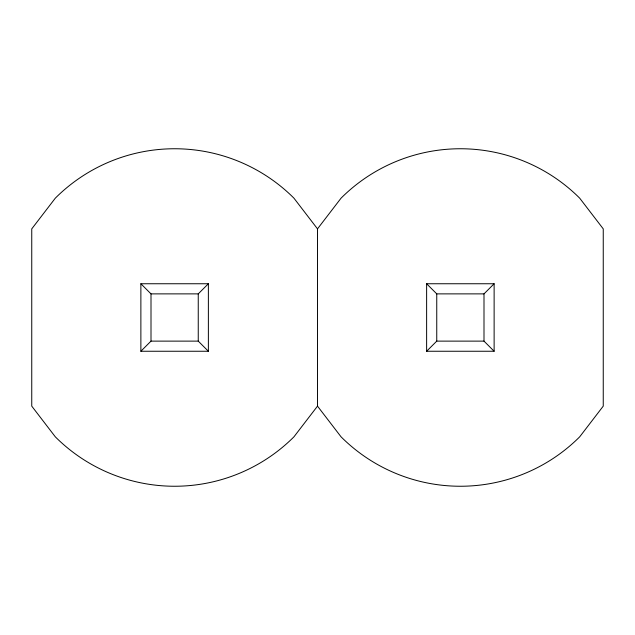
<?xml version="1.0" encoding="UTF-8"?>
<svg xmlns="http://www.w3.org/2000/svg" width="635" height="635" viewBox="0 0 635 635"><rect width="100%" height="100%" fill="white"/><g stroke="black" fill="none" stroke-linecap="round" stroke-linejoin="round"><path stroke-width="0.95" d="M317.5 228.87L341.051 198.176A168.751 168.751 0 0 1 579.699 198.176L603.25 228.87L603.25 406.13L579.699 436.824A168.751 168.751 0 0 1 341.051 436.824L317.5 406.13L317.5 228.87L293.949 198.176A168.751 168.751 0 0 0 55.301 198.176L31.75 228.87L31.75 406.13L55.301 436.824A168.751 168.751 0 0 0 293.949 436.824L317.5 406.13M140.875 351.25L151.003 341.122L151.003 293.878L140.875 283.75L208.375 283.75L208.375 351.25L140.875 351.25L140.875 283.75M151.003 293.878L198.247 293.878L208.375 283.75M426.625 351.25L436.753 341.122L483.997 341.122L494.125 351.25L426.625 351.25L426.625 283.75L494.125 283.75L494.125 351.25M483.997 341.122L483.997 293.878L494.125 283.75M426.625 283.75L436.753 293.878L483.997 293.878M151.003 341.122L198.247 341.122L208.375 351.25M436.753 293.878L436.753 341.122M198.247 293.878L198.247 341.122"/></g></svg>
